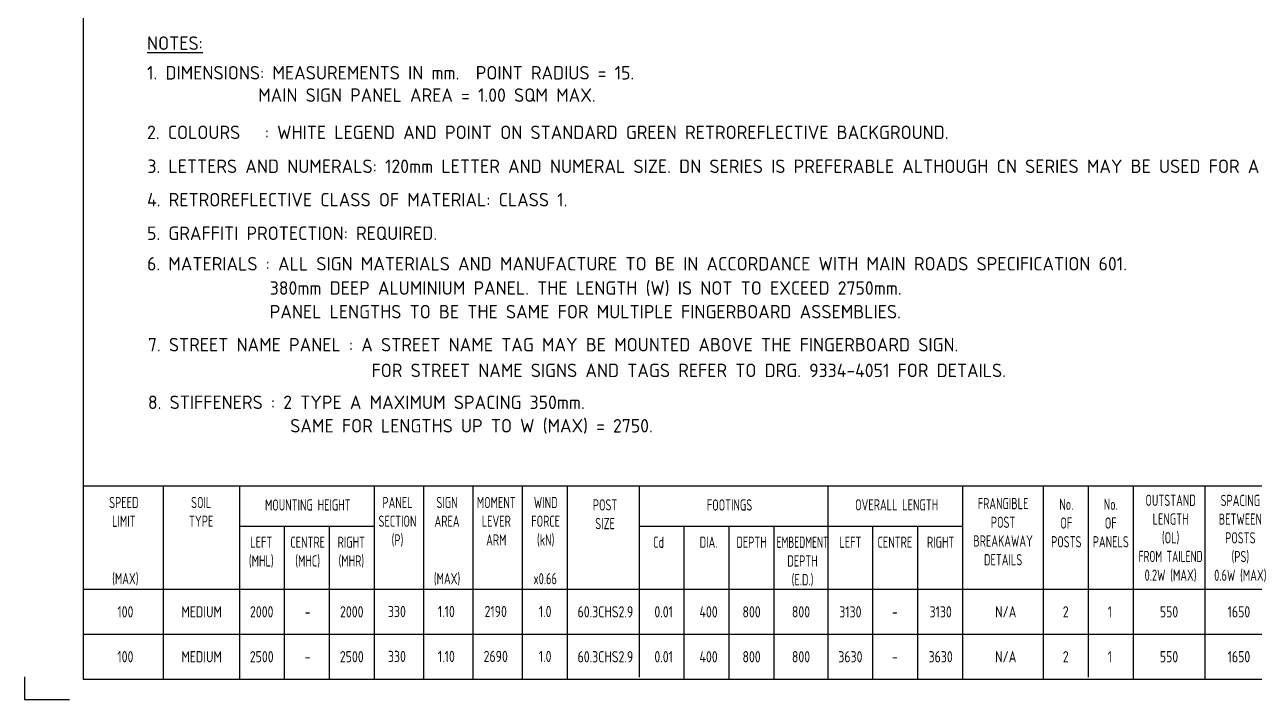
# Model space of a CAD drawing. Extents: x 0 to 420, y 0 to 297.
# Drawn here: x 0 to 274, y 0 to 150.3 of the extents above; entities that cross this region are included whole.
import ezdxf
from ezdxf.enums import TextEntityAlignment as Align

# ---------------------------------------------------------------- set-up
doc = ezdxf.new("R2010")
doc.units = 0
doc.header["$LTSCALE"] = 12
doc.header["$MEASUREMENT"] = 0
doc.header["$PDMODE"] = 1
doc.layers.get('0').update_dxf_attribs({"linetype": 'CONTINUOUS'})
for name, color, linetype in [('BLUE', 7, 'CONTINUOUS'), ('L25', 1, 'CONTINUOUS'), ('L35', 3, 'CONTINUOUS'), ('T25', 1, 'CONTINUOUS'), ('TBLK18', 4, 'CONTINUOUS'), ('TBLK25', 1, 'CONTINUOUS'), ('TBLK35', 3, 'CONTINUOUS'), ('TBLK50', 7, 'CONTINUOUS')]:
    doc.layers.add(name, color=color, linetype=linetype)
doc.styles.add('ISO', font='iso3098b.shx')

# ---------------------------------------------------------------- blocks, each defined once
blk = doc.blocks.new('A3BBLK')
at = {"layer": 'TBLK25'}
for p, q in [((0, 5), (0, 0)), ((0, 0), (10, 0))]:
    blk.add_line(p, q, dxfattribs=at)
at = {"layer": 'TBLK50'}
for p, q in [((13, 292.5), (13, 4.5)), ((13, 4.5), (415.5, 4.5))]:
    blk.add_line(p, q, dxfattribs=at)
blk = doc.blocks.new('title block')
blk.add_blockref('A3BBLK', (0, 0))
at = {"layer": 'TBLK18', "style": 'ISO'}
blk.add_attdef('MR_DIRECTORATE', text='', height=1.5, dxfattribs=at).set_placement((381.5, 67.12), align=Align.CENTER)
for tag, p in [('STREET_NAME', (355.51, 61.1)), ('TELEPHONE_NO.', (368.31, 58.84)), ('SUBURB_POSTCODE', (388.49, 61.1)), ('FAX_NO.', (393.56, 58.84))]:
    blk.add_attdef(tag, p, '', height=1.5, dxfattribs=at)
at = {"layer": 'TBLK25', "style": 'ISO'}
for tag, height, p in [('MR_BRANCH', 2, (381.5, 64.2)), ('ROAD_SECTION', 1.75, (384.5, 29.16)), ('SLK', 1.75, (384.5, 26.11)), ('CHAINAGE', 1.75, (384.5, 19.21))]:
    blk.add_attdef(tag, text='', height=height, dxfattribs=at).set_placement(p, align=Align.CENTER)
for tag, p, height in [('FILE_NUMBER', (371.77, 53.24), 2.5), ('DESIGNED_/_DRAWN', (371.77, 48.49), 2), ('VERIFIED', (371.77, 43.49), 2), ('APPROVED', (371.77, 38.49), 2), ('LOCAL_AUTHORITY', (370.48, 16.73), 1.25)]:
    blk.add_attdef(tag, p, '', height=height, dxfattribs=at)
at = {"layer": 'TBLK35', "style": 'ISO', "width": 0.9}
for tag, p in [('ROAD_PROJECT&NUMBER', (384.5, 32.23)), ('DRAWING_DESCRIPTION', (384.5, 22.29))]:
    blk.add_attdef(tag, text='', height=2.5, dxfattribs=at).set_placement(p, align=Align.CENTER)
at = {"layer": 'TBLK50', "style": 'ISO'}
blk.add_attdef('DRG_NUMBER', (356.8, 6.02), '', height=5, dxfattribs=at)

msp = doc.modelspace()

# ---------------------------------------------------------------- linework, layer by layer
at = {"layer": 'BLUE'}
msp.add_line((12.999999, 14.5), (352.499999, 14.5), dxfattribs=at)
at = {"layer": 'L25'}
for p, q in [((30.812499, 24.5), (30.812499, 4.5)), ((47.812499, 24.5), (47.812499, 4.5)), ((57.812499, 24.5), (57.812499, 4.5)), ((67.812499, 24.5), (67.812499, 4.5)), ((77.812499, 24.5), (77.812499, 4.5)), ((88.812499, 24.5), (88.812499, 4.5)), ((99.812499, 24.5), (99.812499, 4.5)), ((110.812499, 24.5), (110.812499, 4.5)), ((120.812499, 24.5), (120.812499, 4.5)), ((136.812499, 24.5), (136.812499, 4.917495)), ((146.812499, 24.5), (146.812499, 4.5)), ((156.812499, 24.5), (156.812499, 4.5)), ((166.812499, 24.5), (166.812499, 4.5)), ((178.812499, 24.5), (178.812499, 4.5)), ((188.812499, 24.5), (188.812499, 4.5)), ((198.812499, 24.5), (198.812499, 4.5)), ((208.812499, 24.5), (208.812499, 4.5)), ((226.812499, 24.5), (226.812499, 4.5)), ((236.812499, 24.5), (236.812499, 4.93161)), ((246.812499, 24.5), (246.812499, 4.5)), ((262.812499, 24.5), (262.812499, 4.5))]:
    msp.add_line(p, q, dxfattribs=at)
at = {"layer": 'T25'}
for p in [(69.334586, 139.870301), (69.334586, 139.870301), (93.310211, 139.870301), (119.877939, 139.870301), (200.358961, 139.870301), (219.358961, 139.870301), (229.334586, 139.870301), (229.334586, 139.870301), (229.334586, 139.870301), (263.862831, 139.870301), (119.877939, 124.870301), (229.334586, 124.870301), (93.310211, 116.870301), (229.334586, 116.870301)]:
    msp.add_point(p, dxfattribs=at)
at = {"layer": 'TBLK50'}
for p, q in [((352.499999, 47.5), (12.999999, 47.5)), ((30.812499, 47.5), (30.812499, 24.5)), ((47.812499, 47.5), (47.812499, 24.5)), ((77.812499, 47.5), (77.812499, 24.5)), ((88.812499, 47.5), (88.812499, 24.5)), ((99.812499, 47.5), (99.812499, 24.5)), ((110.812499, 47.5), (110.812499, 24.5)), ((120.812499, 47.5), (120.812499, 24.5)), ((136.812499, 47.5), (136.812499, 24.5)), ((178.812499, 47.5), (178.812499, 24.5)), ((208.812499, 47.5), (208.812499, 24.5)), ((226.812499, 47.5), (226.812499, 24.5)), ((236.812499, 47.5), (236.812499, 24.5)), ((246.812499, 47.5), (246.812499, 24.5)), ((262.812499, 47.5), (262.812499, 24.5)), ((77.812499, 38.5), (47.812499, 38.5)), ((57.812499, 38.5), (57.812499, 24.5)), ((67.812499, 38.5), (67.812499, 24.5)), ((208.812499, 38.5), (136.812499, 38.5)), ((146.812499, 38.5), (146.812499, 24.5)), ((156.812499, 38.5), (156.812499, 24.5)), ((166.812499, 38.5), (166.812499, 24.5)), ((188.812499, 38.5), (188.812499, 24.5)), ((198.812499, 38.5), (198.812499, 24.5)), ((352.499999, 24.5), (12.999999, 24.5))]:
    msp.add_line(p, q, dxfattribs=at)

# ---------------------------------------------------------------- block references
at = {"color": 1}
msp.add_blockref('title block', (0, 0), dxfattribs=at)

# ---------------------------------------------------------------- texts
at = {"layer": 'L25', "style": 'ISO'}
for s, width, p in [('MOUNTING HEIGHT', 0.7, (63.054917, 43.290424)), ('FOOTINGS', 0.7, (156.953551, 43.290424)), ('OVERALL LENGTH', 0.7, (194.169013, 43.327048)), ('Cd', 0.7, (141.164571, 35)), ('DIA.', 0.7, (152.285018, 35)), ('DEPTH', 0.7, (161.861891, 35)), ('LEFT', 0.7, (183.860887, 35)), ('CENTRE', 0.7, (193.765528, 35)), ('RIGHT', 0.7, (203.963324, 35)), ('100', 0.8, (22.441147, 19.5)), ('MEDIUM', 0.8, (39.405459, 19.5)), ('2000', 0.8, (52.791364, 19.5)), ('-', 0.8, (63.014877, 19.5)), ('2000', 0.8, (72.840121, 19.5)), ('330', 0.8, (82.894556, 19.569648)), ('1.10', 0.8, (93.894556, 19.569648)), ('2190', 0.8, (104.894556, 19.569648)), ('1.0', 0.8, (115.894556, 19.569648)), ('60.3CHS2.9', 0.8, (129.312499, 19.5)), ('0.01', 0.8, (142.285018, 19.5)), ('400', 0.8, (152.285018, 19.5)), ('800', 0.8, (161.861891, 19.5)), ('800', 0.8, (172.861891, 19.5)), ('3130', 0.8, (183.860887, 19.5)), ('-', 0.8, (193.765528, 19.5)), ('3130', 0.8, (203.963324, 19.5)), ('N/A', 0.8, (218.460626, 19.5)), ('2', 0.8, (231.810532, 19.5)), ('1', 0.8, (241.643934, 19.5)), ('550', 0.8, (254.804054, 19.5)), ('1650', 0.8, (270.366558, 19.5)), ('100', 0.8, (22.441147, 9.5)), ('MEDIUM', 0.8, (39.405459, 9.5)), ('2500', 0.8, (52.791364, 9.5)), ('-', 0.8, (63.014877, 9.5)), ('2500', 0.8, (72.840121, 9.5)), ('330', 0.8, (82.894556, 9.569648)), ('1.10', 0.8, (93.894556, 9.569648)), ('2690', 0.8, (104.894556, 9.569648)), ('1.0', 0.8, (115.894556, 9.569648)), ('60.3CHS2.9', 0.8, (129.312499, 9.5)), ('0.01', 0.8, (142.285018, 9.5)), ('400', 0.8, (152.285018, 9.5)), ('800', 0.8, (161.861891, 9.5)), ('800', 0.8, (172.861891, 9.5)), ('3630', 0.8, (183.860887, 9.5)), ('-', 0.8, (193.765528, 9.5)), ('3630', 0.8, (203.963324, 9.5)), ('N/A', 0.8, (218.460626, 9.5)), ('2', 0.8, (231.810532, 9.5)), ('1', 0.8, (241.643934, 9.5)), ('550', 0.8, (254.804054, 9.5)), ('1650', 0.8, (270.366558, 9.5))]:
    msp.add_text(s, height=2.5, dxfattribs=dict(at, width=width)).set_placement(p, align=Align.MIDDLE)
at = {"layer": 'L25', "char_height": 2.5, "style": 'ISO'}
for s, insert, width, attachment_point in [('{\\W0.7;SPEED LIMIT}', (22.088938, 41.755402), 7.14252977, 5), ('{\\W0.7;SOIL TYPE}', (39.31832, 45.090956), 5.8, 2), ('{\\W0.7;PANEL SECTION (P)}', (83.015464, 45.090956), 9.23897638, 2), ('{\\W0.7;SIGN AREA}', (94.05444, 45.090956), 6, 2), ('{\\W0.7;MOMENT LEVER ARM}', (105.015464, 45.090956), 9.2, 2), ('{\\W0.7;WIND FORCE (kN)}', (116.015464, 45.090956), 8, 2), ('{\\W0.7;POST SIZE}', (129.240974, 44.55932), 5.8, 2), ('{\\W0.7;FRANGIBLE POST BREAKAWAY DETAILS}', (217.86341, 44.854118), 15, 2), ('{\\W0.7;No. OF POSTS}', (231.935524, 44.685914), 5.55398868, 2), ('{\\W0.7;No. OF PANELS}', (241.835711, 44.685914), 5.44599852, 2), ('{\\W0.7;LEFT (MHL)}', (52.691364, 36.25), 5.79370079, 2), ('{\\W0.7;CENTRE (MHC)}', (63.018431, 36.25), 8.50355339, 2), ('{\\W0.7;RIGHT (MHR)}', (72.740121, 36.25), 6.4, 2), ('{\\W0.65;EMBEDMENT\\W0.7; DEPTH (E.D.)}', (173.202396, 36.237163), 10.2, 2), ('{\\W0.7;(MAX)}', (22.424923, 28.135984), 6, 2), ('{\\W0.7;(MAX)}', (94.05444, 28.135984), 6, 2), ('{\\W0.7;x0.66}', (115.920292, 28.135984), 6, 2)]:
    msp.add_mtext(s, dxfattribs=dict(at, insert=insert, width=width, attachment_point=attachment_point))
at = {"layer": 'L35', "style": 'ISO'}
for s, p in [('3. LETTERS AND NUMERALS: 120mm LETTER AND NUMERAL SIZE. DN SERIES IS PREFERABLE ALTHOUGH CN SERIES MAY BE USED FOR A LONG LEGEND.', (27.341295, 117.209005)), ('7. STREET NAME PANEL : A STREET NAME TAG MAY BE MOUNTED ABOVE THE FINGERBOARD SIGN.', (27.4558, 77.478774)), ('FOR STREET NAME SIGNS AND TAGS REFER TO DRG. 9334-4051 FOR DETAILS.', (77.245974, 71.757907)), ('8. STIFFENERS : 2 TYPE A MAXIMUM SPACING 350mm.', (27.4558, 64.654165)), ('SAME FOR LENGTHS UP TO W (MAX) = 2750.', (59.137502, 59.427304))]:
    msp.add_text(s, height=3, dxfattribs=at).set_placement(p)
at = {"layer": 'T25', "color": 3, "style": 'ISO'}
for s, p in [('%%UNOTES:', (27.262184, 144.628538)), ('1. DIMENSIONS: MEASUREMENTS IN mm.  POINT RADIUS = 15.', (27.262184, 138.030356)), ('              MAIN SIGN PANEL AREA = 1.00 SQM MAX.', (26.511285, 133.0532)), ('2. COLOURS   : WHITE LEGEND AND POINT ON STANDARD GREEN RETROREFLECTIVE BACKGROUND.', (27.262184, 124.76354)), ('4. RETROREFLECTIVE CLASS OF MATERIAL: CLASS 1.', (27.262184, 109.765812)), ('5. GRAFFITI PROTECTION: REQUIRED.', (27.262184, 102.29614)), ('6. MATERIALS : ALL SIGN MATERIALS AND MANUFACTURE TO BE IN ACCORDANCE WITH MAIN ROADS SPECIFICATION 601.', (27.262184, 95.501362)), ('               380mm DEEP ALUMINIUM PANEL. THE LENGTH (W) IS NOT TO EXCEED 2750mm.', (27.262184, 90.104088)), ('               PANEL LENGTHS TO BE THE SAME FOR MULTIPLE FINGERBOARD ASSEMBLIES.', (27.262184, 84.828733))]:
    msp.add_text(s, height=3, dxfattribs=at).set_placement(p)
at = {"layer": 'T25', "char_height": 2.5, "attachment_point": 5, "style": 'ISO'}
for s, insert, width in [('{\\W0.7;OUTSTAND LENGTH \\P(OL)\\P\\W0.65;FROM TAILEND\\W0.7; 0.2W (MAX)}', (255.159355, 35.869521), 15.24535042), ('{\\W0.7;SPACING BETWEEN POSTS\\P(PS)\\P0.6W (MAX)}', (270.686413, 35.844731), 11.97089714)]:
    msp.add_mtext(s, dxfattribs=dict(at, insert=insert, width=width))

doc.saveas('drawing.dxf')
